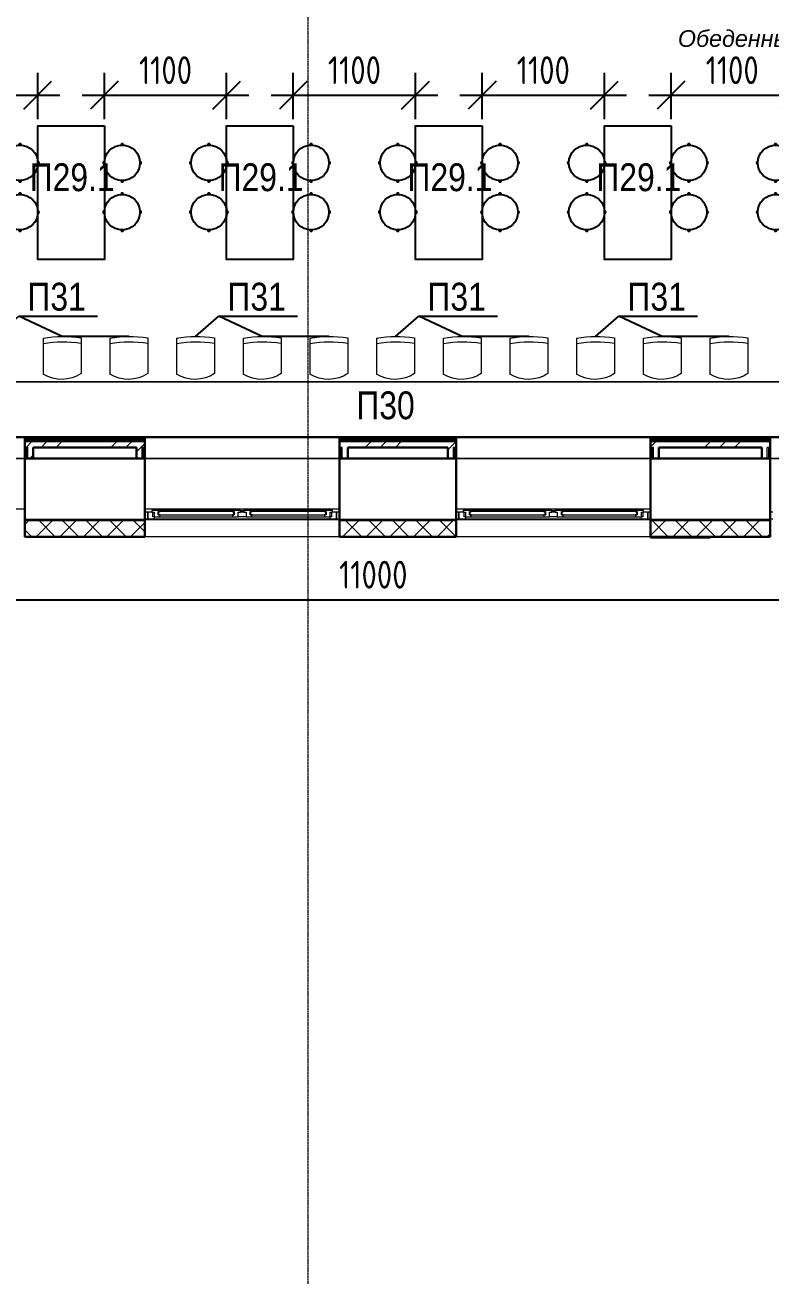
# Model space of a CAD drawing. Header units: millimetres. Extents: x -215207 to 92095, y -30385 to 123050.
# Drawn here: x -166680 to -159975, y 12701 to 23940 of the extents above; entities that cross this region are included whole.
import ezdxf
from ezdxf import colors
from ezdxf.entities.mleader import LeaderData, LeaderLine
from ezdxf.enums import TextEntityAlignment as Align
from ezdxf.math import Vec2, Vec3

# ---------------------------------------------------------------- set-up
doc = ezdxf.new("R2010")
doc.units = ezdxf.units.MM
doc.linetypes.add('ADSK_Линия сетки', pattern=[25, 20, -2.5, 0, -2.5])
for name, color, linetype, lineweight in [('_ Окна', 7, 'Continuous', 9), ('ДОНМ_ТХ_Анно', 84, 'Continuous', 20), ('ОБОРУДОВАНИЕ И МЕБЕЛЬ', 252, 'Continuous', 18), ('Ограждение', 7, 'Continuous', 9), ('Окна', 7, 'Continuous', 9), ('Оси', 7, 'Continuous', 9), ('Стены внутренние', 7, 'Continuous', 20), ('Стены наружные', 7, 'Continuous', 20), ('Стены штриховка', 7, 'Continuous', 9)]:
    doc.layers.add(name, color=color, linetype=linetype, lineweight=lineweight)
for name, color, linetype in [('ТХ пищеблок 31.10.2023', 7, 'Continuous'), ('тх разм', 7, 'Continuous'), ('ТХ_(нейтральное оборудование_мебель)', 32, 'Continuous'), ('ТХ_ПОЗИЦИИ', 1, 'Continuous')]:
    doc.layers.add(name, color=color, linetype=linetype)
doc.styles.add('Standart Arial', font='arial.ttf', dxfattribs={"width": 0.8, "height": 250})
doc.styles.add('ГОСТ 2.304', font='CS_Gost2304.shx')
doc.styles.add('ТХ_ДОНМ', font='ARIALN.TTF')
doc.dimstyles.new('СПДС', dxfattribs={"dimscale": 100, "dimtxt": 2.5, "dimasz": 2.5, "dimexe": 2, "dimexo": 0.625, "dimgap": 1, "dimtad": 1, "dimdec": 0, "dimtxsty": 'ГОСТ 2.304', "dimblk": 'OBLIQUE', "dimblk1": 'OBLIQUE', "dimblk2": 'OBLIQUE', "dimcen": 2.5, "dimdle": 2, "dimadec": 0, "dimazin": 2, "dimtfac": 0.75, "dimtdec": 4, "dimtmove": 1, "dimatfit": 3, "dimfxl": 0, "dimtolj": 1, "dimarcsym": 0})

# ---------------------------------------------------------------- blocks, each defined once
blk = doc.blocks.new('1 этаж 21082025')
at = {"layer": '_ Окна'}
for p, q in [((34360, -11882), (34335, -11882)), ((34360, -11940), (34360, -11882)), ((34458, -11874), (34455, -11874)), ((34455, -11874), (34455, -11906)), ((34455, -11906), (34458, -11906)), ((35135, -11874), (34458, -11874)), ((34458, -11874), (34458, -11906)), ((34458, -11906), (34458, -11874)), ((34458, -11906), (35135, -11906)), ((35135, -11906), (35135, -11874)), ((35135, -11874), (35135, -11906)), ((35138, -11874), (35135, -11874)), ((35135, -11906), (35138, -11906)), ((35138, -11906), (35138, -11874)), ((35285, -11874), (35282, -11874)), ((35282, -11874), (35282, -11906)), ((35282, -11906), (35285, -11906)), ((35962, -11874), (35285, -11874)), ((35285, -11874), (35285, -11906)), ((35285, -11906), (35285, -11874)), ((35285, -11906), (35962, -11906)), ((35962, -11906), (35962, -11874)), ((35962, -11874), (35962, -11906)), ((35965, -11874), (35962, -11874)), ((35962, -11906), (35965, -11906)), ((35965, -11906), (35965, -11874)), ((36085, -11882), (36060, -11882)), ((36060, -11882), (36060, -11940)), ((37160, -11882), (37135, -11882)), ((37160, -11940), (37160, -11882)), ((37258, -11874), (37255, -11874)), ((37255, -11874), (37255, -11906)), ((37255, -11906), (37258, -11906)), ((37935, -11874), (37258, -11874)), ((37258, -11874), (37258, -11906)), ((37258, -11906), (37258, -11874)), ((37258, -11906), (37935, -11906)), ((37935, -11906), (37935, -11874)), ((37935, -11874), (37935, -11906)), ((37938, -11874), (37935, -11874)), ((37935, -11906), (37938, -11906)), ((37938, -11906), (37938, -11874)), ((38085, -11874), (38082, -11874)), ((38082, -11874), (38082, -11906)), ((38082, -11906), (38085, -11906)), ((38762, -11874), (38085, -11874)), ((38085, -11874), (38085, -11906)), ((38085, -11906), (38085, -11874)), ((38085, -11906), (38762, -11906)), ((38762, -11906), (38762, -11874)), ((38762, -11874), (38762, -11906)), ((38765, -11874), (38762, -11874)), ((38762, -11906), (38765, -11906)), ((38765, -11906), (38765, -11874)), ((38885, -11882), (38860, -11882)), ((38860, -11882), (38860, -11940)), ((39985, -11882), (39960, -11882)), ((34335, -11940), (34360, -11940)), ((36060, -11940), (36085, -11940)), ((37135, -11940), (37160, -11940)), ((38860, -11940), (38885, -11940)), ((39960, -11940), (39985, -11940))]:
    blk.add_line(p, q, dxfattribs=at)
at = {"layer": '_ Окна', "lineweight": 18}
for p, q in [((34398, -11882), (34360, -11882)), ((34360, -11882), (34360, -11940)), ((34454, -11865), (34398, -11865)), ((34398, -11865), (34398, -11882)), ((34398, -11882), (34418, -11882)), ((34406, -11923), (34406, -11882)), ((34418, -11882), (34418, -11923)), ((34455, -11866), (34454, -11865)), ((34456, -11865), (34455, -11866)), ((34455, -11906), (34455, -11874)), ((34455, -11874), (34473, -11874)), ((34473, -11906), (34455, -11906)), ((34471, -11865), (34456, -11865)), ((34468, -11923), (34473, -11906)), ((34473, -11874), (34471, -11865)), ((35122, -11865), (35120, -11874)), ((35120, -11874), (35138, -11874)), ((35138, -11906), (35120, -11906)), ((35120, -11906), (35125, -11923)), ((35137, -11865), (35122, -11865)), ((35138, -11866), (35137, -11865)), ((35139, -11865), (35138, -11866)), ((35138, -11874), (35138, -11906)), ((35195, -11865), (35139, -11865)), ((35175, -11923), (35175, -11882)), ((35175, -11882), (35195, -11882)), ((35195, -11882), (35195, -11865)), ((35281, -11865), (35225, -11865)), ((35225, -11865), (35225, -11882)), ((35225, -11882), (35245, -11882)), ((35245, -11882), (35245, -11923)), ((35282, -11866), (35281, -11865)), ((35283, -11865), (35282, -11866)), ((35282, -11906), (35282, -11874)), ((35282, -11874), (35300, -11874)), ((35300, -11906), (35282, -11906)), ((35298, -11865), (35283, -11865)), ((35295, -11923), (35300, -11906)), ((35300, -11874), (35298, -11865)), ((35949, -11865), (35947, -11874)), ((35947, -11874), (35965, -11874)), ((35965, -11906), (35947, -11906)), ((35947, -11906), (35952, -11923)), ((35964, -11865), (35949, -11865)), ((35965, -11866), (35964, -11865)), ((35966, -11865), (35965, -11866)), ((35965, -11874), (35965, -11906)), ((36022, -11865), (35966, -11865)), ((36002, -11923), (36002, -11882)), ((36002, -11882), (36022, -11882)), ((36014, -11882), (36014, -11923)), ((36022, -11882), (36022, -11865)), ((36060, -11882), (36022, -11882)), ((36060, -11940), (36060, -11882)), ((37198, -11882), (37160, -11882)), ((37160, -11882), (37160, -11940)), ((37254, -11865), (37198, -11865)), ((37198, -11865), (37198, -11882)), ((37198, -11882), (37218, -11882)), ((37206, -11923), (37206, -11882)), ((37218, -11882), (37218, -11923)), ((37255, -11866), (37254, -11865)), ((37256, -11865), (37255, -11866)), ((37255, -11906), (37255, -11874)), ((37255, -11874), (37273, -11874)), ((37273, -11906), (37255, -11906)), ((37271, -11865), (37256, -11865)), ((37268, -11923), (37273, -11906)), ((37273, -11874), (37271, -11865)), ((37922, -11865), (37920, -11874)), ((37920, -11874), (37938, -11874)), ((37938, -11906), (37920, -11906)), ((37920, -11906), (37925, -11923)), ((37937, -11865), (37922, -11865)), ((37938, -11866), (37937, -11865)), ((37939, -11865), (37938, -11866)), ((37938, -11874), (37938, -11906)), ((37995, -11865), (37939, -11865)), ((37975, -11923), (37975, -11882)), ((37975, -11882), (37995, -11882)), ((37995, -11882), (37995, -11865)), ((38081, -11865), (38025, -11865)), ((38025, -11865), (38025, -11882)), ((38025, -11882), (38045, -11882)), ((38045, -11882), (38045, -11923)), ((38082, -11866), (38081, -11865)), ((38083, -11865), (38082, -11866)), ((38082, -11906), (38082, -11874)), ((38082, -11874), (38100, -11874)), ((38100, -11906), (38082, -11906)), ((38098, -11865), (38083, -11865)), ((38095, -11923), (38100, -11906)), ((38100, -11874), (38098, -11865)), ((38749, -11865), (38747, -11874)), ((38747, -11874), (38765, -11874)), ((38765, -11906), (38747, -11906)), ((38747, -11906), (38752, -11923)), ((38764, -11865), (38749, -11865)), ((38765, -11866), (38764, -11865)), ((38766, -11865), (38765, -11866)), ((38765, -11874), (38765, -11906)), ((38822, -11865), (38766, -11865)), ((38802, -11923), (38802, -11882)), ((38802, -11882), (38822, -11882)), ((38814, -11882), (38814, -11923)), ((38822, -11882), (38822, -11865)), ((38860, -11882), (38822, -11882)), ((38860, -11940), (38860, -11882)), ((34360, -11940), (34419, -11940)), ((34418, -11923), (34406, -11923)), ((34418, -11923), (34468, -11923)), ((34419, -11940), (34424, -11923)), ((35125, -11923), (35175, -11923)), ((35245, -11923), (35295, -11923)), ((35952, -11923), (36002, -11923)), ((35996, -11923), (36001, -11940)), ((36001, -11940), (36060, -11940)), ((36014, -11923), (36002, -11923)), ((37160, -11940), (37219, -11940)), ((37218, -11923), (37206, -11923)), ((37218, -11923), (37268, -11923)), ((37219, -11940), (37224, -11923)), ((37925, -11923), (37975, -11923)), ((38045, -11923), (38095, -11923)), ((38752, -11923), (38802, -11923)), ((38796, -11923), (38801, -11940)), ((38801, -11940), (38860, -11940)), ((38814, -11923), (38802, -11923))]:
    blk.add_line(p, q, dxfattribs=at)
at = {"layer": 'Ограждение'}
for p, q in [((30890, -11200), (44870, -11200)), ((34335, -11220), (34335, -11200)), ((34335, -11200), (36085, -11200)), ((36085, -11200), (36085, -11220)), ((37135, -11220), (37135, -11200)), ((37135, -11200), (38885, -11200)), ((38885, -11200), (38885, -11220)), ((31505, -11400), (33255, -11400)), ((34335, -11400), (36085, -11400)), ((37135, -11400), (38885, -11400)), ((39960, -11400), (41710, -11400)), ((31505, -11850), (33255, -11850)), ((34335, -11850), (36085, -11850)), ((37135, -11850), (38885, -11850))]:
    blk.add_line(p, q, dxfattribs=at)
at = {"layer": 'Окна'}
for p, q in [((34456, -11865), (34454, -11865)), ((35122, -11865), (34471, -11865)), ((35139, -11865), (35137, -11865)), ((35195, -11865), (35225, -11865)), ((35225, -11882), (35195, -11882)), ((35283, -11865), (35281, -11865)), ((35949, -11865), (35298, -11865)), ((35966, -11865), (35964, -11865)), ((37256, -11865), (37254, -11865)), ((37922, -11865), (37271, -11865)), ((37939, -11865), (37937, -11865)), ((37995, -11865), (38025, -11865)), ((38025, -11882), (37995, -11882)), ((38083, -11865), (38081, -11865)), ((38749, -11865), (38098, -11865)), ((38766, -11865), (38764, -11865)), ((34419, -11940), (36001, -11940)), ((34468, -11923), (35125, -11923)), ((35245, -11923), (35175, -11923)), ((35295, -11923), (35952, -11923)), ((37219, -11940), (38801, -11940)), ((37268, -11923), (37925, -11923)), ((38045, -11923), (37975, -11923)), ((38095, -11923), (38752, -11923))]:
    blk.add_line(p, q, dxfattribs=at)
at = {"layer": 'Оси', "linetype": 'ADSK_Линия сетки'}
for p, q in [((35800, 5351), (35800, -59356)), ((58165, -11400), (-14072, -11400))]:
    blk.add_line(p, q, dxfattribs=at)
at = {"layer": 'Стены внутренние', "lineweight": 30}
for p, q in [((33255, -11400), (33255, -11950)), ((34260, -11400), (33330, -11400)), ((34335, -11950), (34335, -11400)), ((36085, -11400), (36085, -11950)), ((37060, -11400), (36160, -11400)), ((37135, -11950), (37135, -11400)), ((38885, -11400), (38885, -11950)), ((39885, -11400), (38960, -11400)), ((39960, -11950), (39960, -11400)), ((33255, -11950), (34335, -11950)), ((33255, -11960), (33255, -12102)), ((34335, -12102), (34335, -11960)), ((36085, -11950), (37135, -11950)), ((36085, -11960), (36085, -12102)), ((37135, -12102), (37135, -11960)), ((38885, -11950), (39960, -11950)), ((38885, -11960), (38885, -12102)), ((39960, -12102), (39960, -11960)), ((33255, -12102), (34335, -12102)), ((36085, -12102), (37135, -12102)), ((38885, -12102), (39960, -12102))]:
    blk.add_line(p, q, dxfattribs=at)
at = {"layer": 'Стены внутренние', "linetype": 'Continuous', "lineweight": 9}
for p, q in [((33255, -11992), (33287, -11960)), ((33359, -12100), (33499, -11960)), ((33525, -12100), (33385, -11960)), ((33572, -12100), (33712, -11960)), ((33737, -12100), (33597, -11960)), ((33784, -12100), (33924, -11960)), ((33950, -12100), (33810, -11960)), ((33996, -12100), (34136, -11960)), ((34162, -12100), (34022, -11960)), ((34208, -12100), (34335, -11973)), ((34333, -12059), (34234, -11960)), ((36117, -12100), (36257, -11960)), ((36283, -12100), (36143, -11960)), ((36329, -12100), (36469, -11960)), ((36495, -12100), (36355, -11960)), ((36541, -12100), (36681, -11960)), ((36707, -12100), (36567, -11960)), ((36754, -12100), (36894, -11960)), ((36919, -12100), (36779, -11960)), ((36966, -12100), (37106, -11960)), ((37132, -12100), (36992, -11960)), ((38887, -12088), (39015, -11960)), ((39041, -12100), (38901, -11960)), ((39087, -12100), (39227, -11960)), ((39253, -12100), (39113, -11960)), ((39299, -12100), (39439, -11960)), ((39465, -12100), (39325, -11960)), ((39511, -12100), (39651, -11960)), ((39677, -12100), (39537, -11960)), ((39723, -12100), (39863, -11960)), ((39889, -12100), (39749, -11960)), ((33313, -12100), (33257, -12044)), ((33893, -12102), (33891, -12100)), ((34035, -12100), (34034, -12102)), ((36708, -12102), (36707, -12100)), ((38963, -12100), (38962, -12102)), ((39172, -12102), (39171, -12100)), ((39936, -12100), (39958, -12078))]:
    blk.add_line(p, q, dxfattribs=at)
at = {"layer": 'Стены внутренние'}
for p, q in [((36085, -11950), (34335, -11950)), ((38885, -11950), (37135, -11950)), ((36085, -12102), (34335, -12102)), ((38885, -12102), (37135, -12102))]:
    blk.add_line(p, q, dxfattribs=at)
at = {"layer": 'Стены наружные', "lineweight": 30}
for p, q in [((34335, -11220), (33255, -11220)), ((33255, -11220), (33255, -11400)), ((34335, -11400), (34335, -11220)), ((37135, -11220), (36085, -11220)), ((36085, -11220), (36085, -11400)), ((37135, -11400), (37135, -11220)), ((39960, -11220), (38885, -11220)), ((38885, -11220), (38885, -11400)), ((39960, -11400), (39960, -11220)), ((33330, -11300), (34260, -11300)), ((33330, -11400), (33330, -11300)), ((34260, -11300), (34260, -11400)), ((36160, -11300), (37060, -11300)), ((36160, -11400), (36160, -11300)), ((37060, -11300), (37060, -11400)), ((38960, -11300), (39885, -11300)), ((38960, -11400), (38960, -11300)), ((39885, -11300), (39885, -11400)), ((33255, -11400), (33330, -11400)), ((34260, -11400), (34335, -11400)), ((36085, -11400), (36160, -11400)), ((37060, -11400), (37135, -11400)), ((38885, -11400), (38960, -11400)), ((39885, -11400), (39960, -11400)), ((33255, -11950), (33255, -11960)), ((34335, -11960), (34335, -11950)), ((36085, -11950), (36085, -11960)), ((37135, -11960), (37135, -11950)), ((38885, -11950), (38885, -11960)), ((39960, -11960), (39960, -11950)), ((39420, -12103), (38885, -12103)), ((38885, -12103), (38885, -12108)), ((38885, -12108), (39420, -12108)), ((39420, -12108), (39420, -12103))]:
    blk.add_line(p, q, dxfattribs=at)
at = {"layer": 'Стены наружные', "linetype": 'Continuous', "lineweight": 9}
for p, q in [((33361, -11250), (33373, -11237)), ((33373, -11237), (33386, -11225)), ((33386, -11225), (33391, -11220)), ((33573, -11250), (33586, -11237)), ((33586, -11237), (33598, -11225)), ((33785, -11250), (33798, -11237)), ((33798, -11237), (33810, -11225)), ((33810, -11225), (33815, -11220)), ((33997, -11250), (34010, -11237)), ((34010, -11237), (34022, -11225)), ((34209, -11250), (34222, -11237)), ((34222, -11237), (34234, -11225)), ((34234, -11225), (34239, -11220)), ((36119, -11250), (36131, -11237)), ((36131, -11237), (36144, -11225)), ((36331, -11250), (36343, -11237)), ((36343, -11237), (36356, -11225)), ((36356, -11225), (36361, -11220)), ((36543, -11250), (36555, -11237)), ((36555, -11237), (36568, -11225)), ((36755, -11250), (36768, -11237)), ((36768, -11237), (36780, -11225)), ((36780, -11225), (36785, -11220)), ((36967, -11250), (36980, -11237)), ((36980, -11237), (36992, -11225)), ((38885, -11241), (38889, -11237)), ((38889, -11237), (38901, -11225)), ((38901, -11225), (38906, -11220)), ((39089, -11250), (39101, -11237)), ((39101, -11237), (39114, -11225)), ((39301, -11250), (39313, -11237)), ((39313, -11237), (39326, -11225)), ((39326, -11225), (39331, -11220)), ((39513, -11250), (39525, -11237)), ((39525, -11237), (39538, -11225)), ((39725, -11250), (39737, -11237)), ((39737, -11237), (39750, -11225)), ((39750, -11225), (39755, -11220)), ((39937, -11250), (39950, -11237)), ((39950, -11237), (39960, -11227)), ((33255, -11356), (33268, -11343)), ((33265, -11300), (33315, -11250)), ((33268, -11343), (33280, -11331)), ((33400, -11300), (33450, -11250)), ((33535, -11300), (33585, -11250)), ((34028, -11300), (34078, -11250)), ((34163, -11300), (34213, -11250)), ((34260, -11338), (34298, -11300)), ((34298, -11300), (34335, -11263)), ((34310, -11362), (34323, -11349)), ((34323, -11349), (34335, -11337)), ((36318, -11300), (36368, -11250)), ((36453, -11300), (36503, -11250)), ((36588, -11300), (36638, -11250)), ((37060, -11321), (37081, -11300)), ((37081, -11300), (37131, -11250)), ((37110, -11319), (37123, -11307)), ((37123, -11307), (37129, -11300)), ((38885, -11293), (38928, -11250)), ((39371, -11300), (39421, -11250)), ((39506, -11300), (39556, -11250)), ((39641, -11300), (39691, -11250)), ((33300, -11400), (33330, -11370)), ((38961, -12103), (38958, -12108)), ((39175, -12108), (39172, -12103))]:
    blk.add_line(p, q, dxfattribs=at)
at = {"layer": 'Стены штриховка'}
for p, q in [((33255, -11225), (34335, -11225)), ((34335, -11225), (33255, -11225)), ((34335, -11237), (33255, -11237)), ((36085, -11225), (37135, -11225)), ((37135, -11225), (36085, -11225)), ((37135, -11237), (36085, -11237)), ((38885, -11225), (39960, -11225)), ((39960, -11225), (38885, -11225)), ((39960, -11237), (38885, -11237)), ((34335, -11250), (33255, -11250)), ((33280, -11300), (33255, -11300)), ((33268, -11400), (33268, -11300)), ((33280, -11400), (33280, -11300)), ((34310, -11400), (34310, -11300)), ((34335, -11300), (34310, -11300)), ((34323, -11400), (34323, -11300)), ((37135, -11250), (36085, -11250)), ((36110, -11300), (36085, -11300)), ((36098, -11400), (36098, -11300)), ((36110, -11400), (36110, -11300)), ((37110, -11400), (37110, -11300)), ((37135, -11300), (37110, -11300)), ((37123, -11400), (37123, -11300)), ((39960, -11250), (38885, -11250)), ((38910, -11300), (38885, -11300)), ((38898, -11400), (38898, -11300)), ((38910, -11400), (38910, -11300)), ((39935, -11400), (39935, -11300)), ((39960, -11300), (39935, -11300)), ((39948, -11400), (39948, -11300)), ((34335, -11960), (33255, -11960)), ((37135, -11960), (36085, -11960)), ((39960, -11960), (38885, -11960)), ((33257, -12026), (33255, -12026)), ((33257, -12026), (33257, -12100)), ((33257, -12100), (34333, -12100)), ((34335, -12026), (34333, -12026)), ((34333, -12100), (34333, -12026)), ((36087, -12026), (36085, -12026)), ((36087, -12026), (36087, -12100)), ((36087, -12100), (37133, -12100)), ((37135, -12026), (37133, -12026)), ((37133, -12100), (37133, -12026)), ((38887, -12026), (38885, -12026)), ((38887, -12026), (38887, -12100)), ((38887, -12100), (39958, -12100)), ((39960, -12026), (39958, -12026)), ((39958, -12100), (39958, -12026))]:
    blk.add_line(p, q, dxfattribs=at)
blk = doc.blocks.new('Барный стул')
at = {"layer": 'ОБОРУДОВАНИЕ И МЕБЕЛЬ', "color": 251, "linetype": 'Continuous', "lineweight": 18}
for p, q in [((1625999, 65651), (1625999, 65330)), ((1626339, 65649), (1626339, 65323))]:
    blk.add_line(p, q, dxfattribs=at)
for centre, radius, start, end in [((1626160, 64544), 1119, 80.8114, 98.2841), ((1626160, 64497), 1119, 80.8114, 98.2841), ((1626174, 65591), 314, 236.0495, 301.6358)]:
    blk.add_arc(centre, radius, start, end, dxfattribs=at)
blk = doc.blocks.new('Табурет к обеденному столу')
at = {"layer": 'ТХ_(нейтральное оборудование_мебель)'}
blk.add_circle((19569, 43946), 160, dxfattribs=at)
for centre, start, end in [((19569, 44106), 357.8509, 182.1491), ((19409, 43946), 87.8509, 272.1491), ((19729, 43946), 267.8509, 92.1491), ((19569, 43786), 177.8509, 2.1491)]:
    blk.add_arc(centre, 12, start, end, dxfattribs=at)
blk = doc.blocks.new('_Oblique')
at = {"color": 0, "linetype": 'ByBlock', "lineweight": -2}
blk.add_line((-0.5, -0.5), (0.5, 0.5), dxfattribs=at)
blk = doc.blocks.new('*D551')
at = {"layer": 'Defpoints', "color": 0, "ltscale": 100, "transparency": 16777216}
for p in [(-166565, 23309), (-167665, 23032), (-166565, 23032)]:
    blk.add_point(p, dxfattribs=at)
at = {"layer": 'тх разм', "color": 0, "lineweight": -2, "ltscale": 100, "transparency": 16777216}
for p, q in [((-167665, 23095), (-167665, 23509)), ((-166565, 23095), (-166565, 23509)), ((-167865, 23309), (-166365, 23309))]:
    blk.add_line(p, q, dxfattribs=at)
at = {"layer": 'тх разм', "color": 0, "lineweight": -2, "ltscale": 100, "transparency": 16777216, "xscale": 250, "yscale": 250, "zscale": 250, "rotation": 180}
blk.add_blockref('_Oblique', (-167665, 23309), dxfattribs=at)
at = {"layer": 'тх разм', "color": 0, "lineweight": -2, "ltscale": 100, "transparency": 16777216, "xscale": 250, "yscale": 250, "zscale": 250}
blk.add_blockref('_Oblique', (-166565, 23309), dxfattribs=at)
at = {"layer": 'тх разм', "color": 0, "ltscale": 100, "transparency": 16777216, "insert": (-167115, 23534), "char_height": 250, "attachment_point": 5, "style": 'ГОСТ 2.304', "bg_fill": 3, "box_fill_scale": 1.1, "bg_fill_color": 256, "bg_fill_true_color": 13158600, "bg_fill_transparency": 0}
blk.add_mtext('\\A1;1100', dxfattribs=at)
blk = doc.blocks.new('*D528')
at = {"layer": 'Defpoints', "color": 0, "ltscale": 100, "transparency": 16777216}
for p in [(-164865, 23309), (-165965, 23032), (-164865, 23032)]:
    blk.add_point(p, dxfattribs=at)
at = {"layer": 'тх разм', "color": 0, "lineweight": -2, "ltscale": 100, "transparency": 16777216}
for p, q in [((-165965, 23095), (-165965, 23509)), ((-164865, 23095), (-164865, 23509)), ((-166165, 23309), (-164665, 23309))]:
    blk.add_line(p, q, dxfattribs=at)
at = {"layer": 'тх разм', "color": 0, "lineweight": -2, "ltscale": 100, "transparency": 16777216, "xscale": 250, "yscale": 250, "zscale": 250, "rotation": 180}
blk.add_blockref('_Oblique', (-165965, 23309), dxfattribs=at)
at = {"layer": 'тх разм', "color": 0, "lineweight": -2, "ltscale": 100, "transparency": 16777216, "xscale": 250, "yscale": 250, "zscale": 250}
blk.add_blockref('_Oblique', (-164865, 23309), dxfattribs=at)
at = {"layer": 'тх разм', "color": 0, "ltscale": 100, "transparency": 16777216, "insert": (-165415, 23534), "char_height": 250, "attachment_point": 5, "style": 'ГОСТ 2.304', "bg_fill": 3, "box_fill_scale": 1.1, "bg_fill_color": 256, "bg_fill_true_color": 13158600, "bg_fill_transparency": 0}
blk.add_mtext('\\A1;1100', dxfattribs=at)
blk = doc.blocks.new('*D529')
at = {"layer": 'Defpoints', "color": 0, "ltscale": 100, "transparency": 16777216}
for p in [(-163165, 23309), (-164265, 23032), (-163165, 23032)]:
    blk.add_point(p, dxfattribs=at)
at = {"layer": 'тх разм', "color": 0, "lineweight": -2, "ltscale": 100, "transparency": 16777216}
for p, q in [((-164265, 23095), (-164265, 23509)), ((-163165, 23095), (-163165, 23509)), ((-164465, 23309), (-162965, 23309))]:
    blk.add_line(p, q, dxfattribs=at)
at = {"layer": 'тх разм', "color": 0, "lineweight": -2, "ltscale": 100, "transparency": 16777216, "xscale": 250, "yscale": 250, "zscale": 250, "rotation": 180}
blk.add_blockref('_Oblique', (-164265, 23309), dxfattribs=at)
at = {"layer": 'тх разм', "color": 0, "lineweight": -2, "ltscale": 100, "transparency": 16777216, "xscale": 250, "yscale": 250, "zscale": 250}
blk.add_blockref('_Oblique', (-163165, 23309), dxfattribs=at)
at = {"layer": 'тх разм', "color": 0, "ltscale": 100, "transparency": 16777216, "insert": (-163715, 23534), "char_height": 250, "attachment_point": 5, "style": 'ГОСТ 2.304', "bg_fill": 3, "box_fill_scale": 1.1, "bg_fill_color": 256, "bg_fill_true_color": 13158600, "bg_fill_transparency": 0}
blk.add_mtext('\\A1;1100', dxfattribs=at)
blk = doc.blocks.new('*D530')
at = {"layer": 'Defpoints', "color": 0, "ltscale": 100, "transparency": 16777216}
for p in [(-161465, 23309), (-162565, 23032), (-161465, 23032)]:
    blk.add_point(p, dxfattribs=at)
at = {"layer": 'тх разм', "color": 0, "lineweight": -2, "ltscale": 100, "transparency": 16777216}
for p, q in [((-162565, 23095), (-162565, 23509)), ((-161465, 23095), (-161465, 23509)), ((-162765, 23309), (-161265, 23309))]:
    blk.add_line(p, q, dxfattribs=at)
at = {"layer": 'тх разм', "color": 0, "lineweight": -2, "ltscale": 100, "transparency": 16777216, "xscale": 250, "yscale": 250, "zscale": 250, "rotation": 180}
blk.add_blockref('_Oblique', (-162565, 23309), dxfattribs=at)
at = {"layer": 'тх разм', "color": 0, "lineweight": -2, "ltscale": 100, "transparency": 16777216, "xscale": 250, "yscale": 250, "zscale": 250}
blk.add_blockref('_Oblique', (-161465, 23309), dxfattribs=at)
at = {"layer": 'тх разм', "color": 0, "ltscale": 100, "transparency": 16777216, "insert": (-162015, 23534), "char_height": 250, "attachment_point": 5, "style": 'ГОСТ 2.304', "bg_fill": 3, "box_fill_scale": 1.1, "bg_fill_color": 256, "bg_fill_true_color": 13158600, "bg_fill_transparency": 0}
blk.add_mtext('\\A1;1100', dxfattribs=at)
blk = doc.blocks.new('*D531')
at = {"layer": 'Defpoints', "color": 0, "ltscale": 100, "transparency": 16777216}
for p in [(-159765, 23309), (-160865, 23032), (-159765, 23032)]:
    blk.add_point(p, dxfattribs=at)
at = {"layer": 'тх разм', "color": 0, "lineweight": -2, "ltscale": 100, "transparency": 16777216}
for p, q in [((-160865, 23095), (-160865, 23509)), ((-159765, 23095), (-159765, 23509)), ((-161065, 23309), (-159565, 23309))]:
    blk.add_line(p, q, dxfattribs=at)
at = {"layer": 'тх разм', "color": 0, "lineweight": -2, "ltscale": 100, "transparency": 16777216, "xscale": 250, "yscale": 250, "zscale": 250, "rotation": 180}
blk.add_blockref('_Oblique', (-160865, 23309), dxfattribs=at)
at = {"layer": 'тх разм', "color": 0, "lineweight": -2, "ltscale": 100, "transparency": 16777216, "xscale": 250, "yscale": 250, "zscale": 250}
blk.add_blockref('_Oblique', (-159765, 23309), dxfattribs=at)
at = {"layer": 'тх разм', "color": 0, "ltscale": 100, "transparency": 16777216, "insert": (-160315, 23534), "char_height": 250, "attachment_point": 5, "style": 'ГОСТ 2.304', "bg_fill": 3, "box_fill_scale": 1.1, "bg_fill_color": 256, "bg_fill_true_color": 13158600, "bg_fill_transparency": 0}
blk.add_mtext('\\A1;1100', dxfattribs=at)
blk = doc.blocks.new('*D552')
at = {"layer": 'Defpoints', "color": 0, "ltscale": 100, "transparency": 16777216}
for p in [(-168542, 24292), (-164965, 24292), (-168265, 23032)]:
    blk.add_point(p, dxfattribs=at)
at = {"layer": 'тх разм', "color": 0, "lineweight": -2, "ltscale": 100, "transparency": 16777216}
for p, q in [((-168542, 22832), (-168542, 24492)), ((-165027, 24292), (-168742, 24292)), ((-168328, 23032), (-168742, 23032))]:
    blk.add_line(p, q, dxfattribs=at)
at = {"layer": 'тх разм', "color": 0, "lineweight": -2, "ltscale": 100, "transparency": 16777216, "xscale": 250, "yscale": 250, "zscale": 250}
for p, rotation in [((-168542, 24292), 90), ((-168542, 23032), 270)]:
    blk.add_blockref('_Oblique', p, dxfattribs=dict(at, rotation=rotation))
at = {"layer": 'тх разм', "color": 0, "ltscale": 100, "transparency": 16777216, "insert": (-168777, 23662), "char_height": 250, "attachment_point": 5, "rotation": 90, "style": 'ГОСТ 2.304', "bg_fill": 3, "box_fill_scale": 1.1, "bg_fill_color": 256, "bg_fill_true_color": 13158600, "bg_fill_transparency": 0}
blk.add_mtext('\\A1;1260', dxfattribs=at)
blk = doc.blocks.new('*D532')
at = {"layer": 'Defpoints', "color": 0, "ltscale": 100, "transparency": 16777216}
for p in [(-169045, 20233), (-158045, 20233), (-158045, 18773)]:
    blk.add_point(p, dxfattribs=at)
at = {"layer": 'тх разм', "color": 0, "lineweight": -2, "ltscale": 100, "transparency": 16777216}
for p, q in [((-169045, 20171), (-169045, 18573)), ((-158045, 20171), (-158045, 18573)), ((-169245, 18773), (-157845, 18773))]:
    blk.add_line(p, q, dxfattribs=at)
at = {"layer": 'тх разм', "color": 0, "lineweight": -2, "ltscale": 100, "transparency": 16777216, "xscale": 250, "yscale": 250, "zscale": 250, "rotation": 180}
blk.add_blockref('_Oblique', (-169045, 18773), dxfattribs=at)
at = {"layer": 'тх разм', "color": 0, "lineweight": -2, "ltscale": 100, "transparency": 16777216, "xscale": 250, "yscale": 250, "zscale": 250}
blk.add_blockref('_Oblique', (-158045, 18773), dxfattribs=at)
at = {"layer": 'тх разм', "color": 0, "ltscale": 100, "transparency": 16777216, "insert": (-163545, 18998), "char_height": 250, "attachment_point": 5, "style": 'ГОСТ 2.304', "bg_fill": 3, "box_fill_scale": 1.1, "bg_fill_color": 256, "bg_fill_true_color": 13158600, "bg_fill_transparency": 0}
blk.add_mtext('\\A1;11000', dxfattribs=at)
blk = doc.blocks.new('_None')

msp = doc.modelspace()

# ---------------------------------------------------------------- linework, layer by layer
at = {"layer": 'Оси', "linetype": 'ADSK_Линия сетки'}
msp.add_line((-144664, 20041.4), (-173546.6, 20041.4), dxfattribs=at)
at = {"layer": 'ТХ_(нейтральное оборудование_мебель)'}
for points in [[(-165965, 23032.5), (-165965, 21832.6), (-166565, 21832.6), (-166565, 23032.5), (-165965, 23032.5)], [(-164265, 23032.5), (-164265, 21832.6), (-164865, 21832.6), (-164865, 23032.5), (-164265, 23032.5)], [(-162565, 23032.5), (-162565, 21832.6), (-163165, 21832.6), (-163165, 23032.5), (-162565, 23032.5)], [(-160865, 23032.5), (-160865, 21832.6), (-161465, 21832.6), (-161465, 23032.5), (-160865, 23032.5)]]:
    msp.add_lwpolyline(points, dxfattribs=at)
msp.add_lwpolyline([(-158045.2, 20730.4), (-169045.2, 20733), (-169045.2, 20233), (-158045.2, 20230.4)], close=True, dxfattribs=at)

# ---------------------------------------------------------------- block references
msp.add_blockref('1 этаж 21082025', (-199934.8, 31441.4))
at = {"layer": 'ТХ пищеблок 31.10.2023', "xscale": -1}
for p in [(1459823.6, -44523.6), (1460423.6, -44523.6), (1461023.6, -44523.6), (1461623.6, -44523.6), (1462223.6, -44523.6), (1462823.6, -44523.6), (1463423.6, -44523.6), (1464023.6, -44523.6), (1464623.6, -44523.6), (1465223.6, -44523.6), (1465823.6, -44523.6)]:
    msp.add_blockref('Барный стул', p, dxfattribs=at)
at = {"layer": 'ТХ_(нейтральное оборудование_мебель)', "color": 5, "rotation": 89.99999999999997}
for p in [(-122778.4, 3132), (-121858.7, 3132), (-121078.4, 3132), (-120158.7, 3132), (-119378.4, 3132), (-118458.7, 3132), (-117678.4, 3132), (-116758.7, 3132), (-115978.4, 3132), (-122778.4, 2688.2), (-121858.7, 2688.2), (-121078.4, 2688.2), (-120158.7, 2688.2), (-119378.4, 2688.2), (-118458.7, 2688.2), (-117678.4, 2688.2), (-116758.7, 2688.2), (-115978.4, 2688.2)]:
    msp.add_blockref('Табурет к обеденному столу', p, dxfattribs=at)

# ---------------------------------------------------------------- texts
at = {"layer": 'ДОНМ_ТХ_Анно', "style": 'ТХ_ДОНМ'}
for s, p in [('П29.1', (-166255.3, 22571.5)), ('П29.1', (-164555.3, 22571.5)), ('П29.1', (-162855.3, 22571.5)), ('П29.1', (-161155.3, 22571.5)), ('П30', (-163435.3, 20521))]:
    msp.add_text(s, height=250, dxfattribs=at).set_placement(p, align=Align.MIDDLE_CENTER)
at = {"layer": 'ТХ_ПОЗИЦИИ', "color": 5, "insert": (-160804, 23893.7), "char_height": 150, "attachment_point": 1, "style": 'Standart Arial'}
msp.add_mtext_dynamic_manual_height_columns('{\\fArial|b0|i1|c204|p34;\\W1;Обеденный зал 175 мест}', width=2538.15, gutter_width=1250, heights=[0], dxfattribs=at)

# ---------------------------------------------------------------- leaders
at = {"layer": 'ДОНМ_ТХ_Анно'}
ml = msp.add_multileader_mtext('Standard', dxfattribs=at)
ml.set_content('П31', color=256, style='ТХ_ДОНМ')
ml.set_leader_properties()
ml.set_arrow_properties(name='NONE')
ml.build(insert=Vec2(0, 0))
ml.multileader.update_dxf_attribs({"text_left_attachment_type": 6, "text_right_attachment_type": 6, "dogleg_length": 0.25, "arrow_head_size": 250})
ctx = ml.context
ctx.base_point, ctx.char_height, ctx.arrow_head_size, ctx.landing_gap_size, ctx.plane_origin = Vec3(-166682.9, 21322.6), 250, 250, 25, Vec3(-169744.6, 17707.3)
ctx.left_attachment, ctx.right_attachment = 6, 6
notes = []
notes.append((ctx, [(0, (1, 1, 0), (-166734.3, 21322.6), (1, 0), 51.4, [(0, [(-165745.2, 21139.6), (-166345.2, 21139.6)], 0, []), (2, [(-166945.2, 21139.6)], 0, [])])]))
ctx.mtext.insert, ctx.mtext.flow_direction = Vec3(-166657.9, 21622.6), 5
ml = msp.add_multileader_mtext('Standard', dxfattribs=at)
ml.set_content('П31', color=256, style='ТХ_ДОНМ')
ml.set_leader_properties()
ml.set_arrow_properties(name='NONE')
ml.build(insert=Vec2(0, 0))
ml.multileader.update_dxf_attribs({"text_left_attachment_type": 6, "text_right_attachment_type": 6, "dogleg_length": 0.25, "arrow_head_size": 250})
ctx = ml.context
ctx.base_point, ctx.char_height, ctx.arrow_head_size, ctx.landing_gap_size, ctx.plane_origin = Vec3(-164882.9, 21322.6), 250, 250, 25, Vec3(-167944.6, 17707.3)
ctx.left_attachment, ctx.right_attachment = 6, 6
notes.append((ctx, [(0, (1, 1, 0), (-164934.3, 21322.6), (1, 0), 51.4, [(0, [(-163945.2, 21139.6), (-164545.2, 21139.6)], 0, []), (2, [(-165145.2, 21139.6)], 0, [])])]))
ctx.mtext.insert, ctx.mtext.flow_direction = Vec3(-164857.9, 21622.6), 5
ml = msp.add_multileader_mtext('Standard', dxfattribs=at)
ml.set_content('П31', color=256, style='ТХ_ДОНМ')
ml.set_leader_properties()
ml.set_arrow_properties(name='NONE')
ml.build(insert=Vec2(0, 0))
ml.multileader.update_dxf_attribs({"text_left_attachment_type": 6, "text_right_attachment_type": 6, "dogleg_length": 0.25, "arrow_head_size": 250})
ctx = ml.context
ctx.base_point, ctx.char_height, ctx.arrow_head_size, ctx.landing_gap_size, ctx.plane_origin = Vec3(-163082.9, 21322.6), 250, 250, 25, Vec3(-166144.6, 17707.3)
ctx.left_attachment, ctx.right_attachment = 6, 6
notes.append((ctx, [(0, (1, 1, 0), (-163134.3, 21322.6), (1, 0), 51.4, [(0, [(-162145.2, 21139.6), (-162745.2, 21139.6)], 0, []), (2, [(-163345.2, 21139.6)], 0, [])])]))
ctx.mtext.insert, ctx.mtext.flow_direction = Vec3(-163057.9, 21622.6), 5
ml = msp.add_multileader_mtext('Standard', dxfattribs=at)
ml.set_content('П31', color=256, style='ТХ_ДОНМ')
ml.set_leader_properties()
ml.set_arrow_properties(name='NONE')
ml.build(insert=Vec2(0, 0))
ml.multileader.update_dxf_attribs({"text_left_attachment_type": 6, "text_right_attachment_type": 6, "dogleg_length": 0.25, "arrow_head_size": 250})
ctx = ml.context
ctx.base_point, ctx.char_height, ctx.arrow_head_size, ctx.landing_gap_size, ctx.plane_origin = Vec3(-161282.9, 21322.6), 250, 250, 25, Vec3(-164344.6, 17707.3)
ctx.left_attachment, ctx.right_attachment = 6, 6
notes.append((ctx, [(0, (1, 1, 0), (-161334.3, 21322.6), (1, 0), 51.4, [(0, [(-160345.2, 21139.6), (-160945.2, 21139.6)], 0, []), (2, [(-161545.2, 21139.6)], 0, [])])]))
ctx.mtext.insert, ctx.mtext.flow_direction = Vec3(-161257.9, 21622.6), 5
for ctx, leaders in notes:
    for number, flags, end, landing, length, lines in leaders:
        leader = LeaderData()
        leader.index, (leader.has_last_leader_line, leader.has_dogleg_vector, leader.attachment_direction) = number, flags
        leader.last_leader_point, leader.dogleg_vector, leader.dogleg_length = Vec3(end), Vec3(landing), length
        for number, points, colour, breaks in lines:
            line = LeaderLine()
            line.index, line.vertices, line.color, line.breaks = number, Vec3.list(points), colors.encode_raw_color(colour), breaks
            leader.lines.append(line)
        ctx.leaders.append(leader)

# ---------------------------------------------------------------- next in the draw order: dimensions: what is measured, and where the dimension line sits
at = {"layer": 'тх разм', "ltscale": 100}
for base, p1, p2, picture, middle in [((-166565, 23308.5), (-167665, 23032.5), (-166565, 23032.5), '*D551', (-167115, 23533.5)), ((-164865, 23308.5), (-165965, 23032.5), (-164865, 23032.5), '*D528', (-165415, 23533.5)), ((-163165, 23308.5), (-164265, 23032.5), (-163165, 23032.5), '*D529', (-163715, 23533.5)), ((-161465, 23308.5), (-162565, 23032.5), (-161465, 23032.5), '*D530', (-162015, 23533.5)), ((-159765, 23308.5), (-160865, 23032.5), (-159765, 23032.5), '*D531', (-160315, 23533.5)), ((-158045.2, 18773.2), (-169045.2, 20233), (-158045.2, 20233), '*D532', (-163545.2, 18998.2))]:
    dim = msp.add_linear_dim(base=base, p1=p1, p2=p2, dimstyle='СПДС', dxfattribs=at)
    dim.commit()
    dim.dimension.update_dxf_attribs({"geometry": picture, "text_midpoint": middle})

# ---------------------------------------------------------------- next in the draw order: dimensions: what is measured, and where the dimension line sits
dim = msp.add_linear_dim(base=(-168542.2, 24292.5), p1=(-168265, 23032.5), p2=(-164964.9, 24292.5), angle=90, dimstyle='СПДС', dxfattribs=at)
dim.commit()
dim.dimension.update_dxf_attribs({"geometry": '*D552', "text_midpoint": (-168776.8, 23662.5)})

doc.saveas('drawing.dxf')
